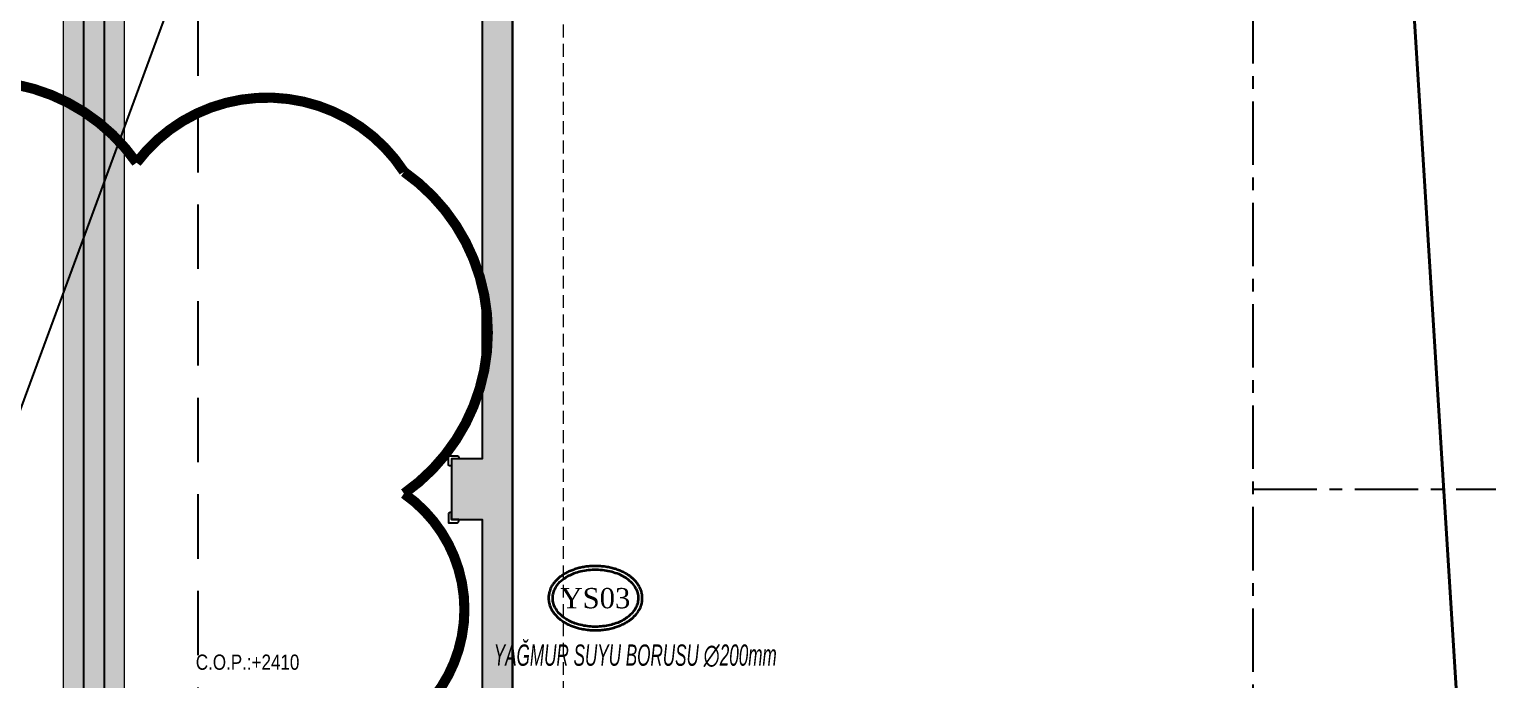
# Model space of a CAD drawing. Header units: millimetres. Extents: x -379292 to 1221486, y 92049 to 447512.
# Drawn here: x 182486 to 196859, y 246739 to 253157 of the extents above; entities that cross this region are included whole.
import ezdxf
from ezdxf.enums import TextEntityAlignment as Align
from ezdxf.lldxf.tags import DXFTag

# ---------------------------------------------------------------- set-up
doc = ezdxf.new("R2010")
doc.units = ezdxf.units.MM
doc.linetypes.add('CENTER', pattern=[2, 1.25, -0.25, 0.25, -0.25])
doc.linetypes.add('HIDDEN', pattern=[9.525, 6.35, -3.175])
for name, color, linetype, lineweight in [('0-KRCN-SHT-KOLADI-YAZIYAĞMURSUYU', 4, 'Continuous', 35), ('0-KRCN-SHT-PİSSU-BORU', 220, 'PISSU_LINE50', 40), ('06_FORMWORK HIDDEN', 252, 'HIDDEN2', 0), ('E_CT_KA', 4, 'Continuous', 9)]:
    doc.layers.add(name, color=color, linetype=linetype, lineweight=lineweight)
for name, color, linetype in [('05_AXIS', 211, 'CENTER'), ('05_HATCH CONCRETE', 141, 'Continuous'), ('05_HATCH SOLID-2', 253, 'Continuous'), ('05_SYMBOL', 2, 'Continuous'), ('E_CT_ZA', 6, 'Continuous'), ('M_YANGIN_SPR_ CAP', 7, 'Continuous')]:
    doc.layers.add(name, color=color, linetype=linetype)
doc.styles.add('DOA.ARIAL', font='arial.ttf')
doc.styles.add('MUF', font='isocpeur.ttf')
doc.styles.get("Standard").update_dxf_attribs({"font": 'segoeuil.ttf'})
doc.styles.add('YAZI', font='times.ttf')
doc.styles.add('ÇAP-2', font='ARIALNBI.TTF')
tags = doc.linetypes.add('HIDDEN2', pattern=[0.1875, 0.125, -0.0625]).pattern_tags.tags
tags[6:7] = [DXFTag(74, 4), DXFTag(75, 0), DXFTag(340, '0'), DXFTag(46, 0.0), DXFTag(50, 0.0), DXFTag(44, 0.0), DXFTag(45, 0.0)]
tags[4:5] = [DXFTag(74, 4), DXFTag(75, 0), DXFTag(340, '0'), DXFTag(46, 0.0), DXFTag(50, 0.0), DXFTag(44, 0.0), DXFTag(45, 0.0)]
doc.linetypes.add('PISSU_LINE50', pattern='A,50,-10,["C",MUF,S=10,R=0,X=1,Y=-5],0', length=60)

# ---------------------------------------------------------------- blocks, each defined once
blk = doc.blocks.new('202_Aks')
at = {"layer": '05_AXIS', "ltscale": 500}
for p, q in [((137900, -182300), (137900, 5000)), ((137900, -29500), (142900, -29500))]:
    blk.add_line(p, q, dxfattribs=at)
blk = doc.blocks.new('bariyer')
at = {"color": 8, "ltscale": 25}
blk.add_lwpolyline([(0, -70), (15, -70, 0.414214), (30, -55), (30, 30), (-55, 30, 0.414214), (-70, 15), (-70, 0), (0, 0)], format="xyb", close=True, dxfattribs=at)
blk = doc.blocks.new('OtoParkBodrumKatMimari')
at = {"layer": '05_HATCH CONCRETE'}
h = blk.add_hatch(dxfattribs=at)
h.set_pattern_fill('ANSI33', color=8, scale=15, angle=180, style=0)
h.set_pattern_definition([(225, (905000, -3e-07), (67.351921, -67.351921), []), (225, (904932.65, -3e-07), (67.351921, -67.351921), [47.625, -23.8125])])
h.paths.add_polyline_path([(96200, 177300), (96200, 177000), (96800, 177000), (96800, 177300), (104600, 177300), (104600, 177000), (105200, 177000), (105200, 177300), (113000, 177300), (113000, 177000), (113600, 177000), (113600, 177300), (121400, 177300), (121400, 177000), (122000, 177000), (122000, 177300), (127400, 177300), (127400, 177000), (128000, 177000), (128000, 177300), (135000, 177300), (135000, 177000), (135300, 177000), (135300, 172100), (135000, 172100), (135000, 171500), (135300, 171500), (135300, 164100), (135000, 164100), (135000, 163500), (135300, 163500), (135300, 156100), (135000, 156100), (135000, 155500), (135300, 155500), (135300, 148100), (135000, 148100), (135000, 147500), (135300, 147500), (135300, 144600), (135000, 144600), (135000, 144000), (135600, 144000), (135600, 144300), (142600, 144300), (142600, 144000), (142900, 144000), (142900, 140100), (142600, 140100), (142600, 139500), (142900, 139500), (142900, 132100), (142600, 132100), (142600, 131500), (142900, 131500), (142900, 127950), (142600, 127950), (142600, 127350), (142900, 127350), (142900, 124300), (142600, 124300), (142600, 123300), (142900, 123300), (142900, 113800), (142600, 113800), (142600, 112800), (142700, 112800), (142700, 100050), (135550, 100050), (135550, 108100), (135050, 108100), (135050, 83500), (135550, 83500), (135550, 99800), (142700, 99800), (142700, 78800), (142600, 78800), (142600, 77800), (142900, 77800), (142900, 68100), (142600, 68100), (142600, 67500), (143200, 67500), (143200, 144600), (135600, 144600), (135600, 177600), (71000, 177600), (71000, 177000), (71600, 177000), (71600, 177300), (79400, 177300), (79400, 177000), (80000, 177000), (80000, 177300), (87800, 177300), (87800, 177000), (88400, 177000), (88400, 177300)])
at = {"color": 5}
for points in [[(135300, 155500), (135300, 148100), (135000, 148100), (135000, 147500), (135300, 147500), (135300, 144600), (135000, 144600), (135000, 144000), (135600, 144000), (135600, 144300), (142600, 144300), (142600, 144000), (142900, 144000), (142900, 140100), (142600, 140100), (142600, 139500), (142900, 139500), (142900, 132100)], [(143200, 67500), (143200, 144600), (135600, 144600), (135600, 177600), (71000, 177600)]]:
    blk.add_lwpolyline(points, dxfattribs=at)
at = {"layer": '05_HATCH SOLID-2', "color": 251, "ltscale": 25}
blk.add_lwpolyline([(150500, -8770), (150500, 187430), (4700, 187430), (4700, 177600), (135600, 177600), (135600, 144600), (143200, 144600), (143200, 59700), (90240, -300), (70300, -300), (63119, 5881)], dxfattribs=at)
at = {"layer": '05_SYMBOL', "color": 252, "linetype": 'HIDDEN', "ltscale": 100}
blk.add_lwpolyline([(132500, 166800), (132500, 53048)], dxfattribs=at)
at = {"layer": '06_FORMWORK HIDDEN', "linetype": 'HIDDEN', "ltscale": 20}
blk.add_line((136100, 178100), (136100, 145100), dxfattribs=at)
at = {"layer": '05_AXIS'}
blk.add_blockref('202_Aks', (5000, 177300), dxfattribs=at)
at = {"layer": '05_SYMBOL', "color": 8, "xscale": -1}
blk.add_blockref('bariyer', (135000, 148100), dxfattribs=at)
at = {"layer": '05_SYMBOL', "color": 8, "rotation": 180}
blk.add_blockref('bariyer', (135000, 147500), dxfattribs=at)
blk = doc.blocks.new('*U673')
h = blk.add_hatch()
h.set_pattern_fill('ANSI33', color=0, scale=50, angle=1, style=0)
h.paths.add_polyline_path([(-115494, 200), (1093, 200), (1093, 0), (-115494, 0)])
at = {"color": 0}
blk.add_lwpolyline([(-115494, 200), (1093, 200), (1093, 0), (-115494, 0)], close=True, dxfattribs=at)
at = {"ltscale": 25, "flags": 1}
for tag, p in [('YUKSEKLIK', (-229, -149)), ('KALINLIK', (-229, -213))]:
    blk.add_attdef(tag, p, '', height=50, dxfattribs=at)
blk = doc.blocks.new('*U720')
h = blk.add_hatch()
h.set_pattern_fill('ANSI33', color=0, scale=50, angle=1, style=0)
h.paths.add_polyline_path([(-71173, 600), (45489, 600), (45489, 0), (-71173, 0)])
at = {"color": 0}
blk.add_lwpolyline([(-71173, 600), (45489, 600), (45489, 0), (-71173, 0)], close=True, dxfattribs=at)
at = {"ltscale": 25, "flags": 1}
for tag, p in [('YUKSEKLIK', (-229, -149)), ('KALINLIK', (-229, -213))]:
    blk.add_attdef(tag, p, '', height=50, dxfattribs=at)
blk = doc.blocks.new('A$C15ead506')
at = {"layer": 'E_CT_KA', "color": 6, "rotation": 270}
blk.add_blockref('*U720', (60875, 97770), dxfattribs=at)
at = {"layer": 'E_CT_ZA', "color": 30, "rotation": 90}
blk.add_blockref('*U673', (61275, 167851), dxfattribs=at)
blk = doc.blocks.new('A$Cbceac246')
at = {"layer": '0-KRCN-SHT-KOLADI-YAZIYAĞMURSUYU', "color": 2, "linetype": 'Continuous'}
for points, knots in [([(6565.9, 14642.6), (6565.9, 14642.4), (6565.9, 14641.6), (6566, 14640.2), (6566.2, 14638.6), (6566.5, 14637.2), (6566.9, 14635.8), (6567.4, 14634.2), (6568, 14632.7), (6568.6, 14631.6), (6569.2, 14630.5), (6569.8, 14629.4), (6570.7, 14628.1), (6571.8, 14626.6), (6572.9, 14625.4), (6574.2, 14624), (6575.5, 14622.7), (6577.1, 14621.4), (6578.7, 14620.2), (6580.4, 14619), (6582.1, 14618), (6583.8, 14617.1), (6585.5, 14616.2), (6587.3, 14615.4), (6589.1, 14614.7), (6591, 14614), (6592.9, 14613.4), (6595.1, 14612.7), (6597.8, 14612.1), (6600.8, 14611.5), (6603.8, 14611.1), (6606.6, 14610.8), (6609.3, 14610.7), (6612.1, 14610.6), (6615.2, 14610.7), (6618.3, 14610.9), (6620.7, 14611.2), (6623.1, 14611.6), (6625.4, 14612), (6628.4, 14612.7), (6631, 14613.5), (6633.2, 14614.2), (6635, 14614.9), (6636.8, 14615.7), (6638.6, 14616.5), (6640.3, 14617.4), (6642, 14618.3), (6643.6, 14619.3), (6645.2, 14620.4), (6646.3, 14621.3), (6647.5, 14622.3), (6648.6, 14623.3), (6650, 14624.7), (6651.1, 14625.8), (6652, 14627), (6652.9, 14628.2), (6653.9, 14629.8), (6654.7, 14631.1), (6655.4, 14632.5), (6656, 14633.9), (6656.6, 14635.7), (6657, 14637.3), (6657.3, 14639), (6657.6, 14640.7), (6657.6, 14642.4), (6657.6, 14643.8), (6657.5, 14645.2), (6657.3, 14646.7), (6656.9, 14648.5), (6656.4, 14650.1), (6655.9, 14651.6), (6655.3, 14652.9), (6654.5, 14654.4), (6653.7, 14655.9), (6652.9, 14657), (6652.1, 14658), (6651.3, 14659.1), (6650.2, 14660.3), (6648.9, 14661.7), (6647.4, 14663), (6645.7, 14664.4), (6644, 14665.6), (6642.2, 14666.8), (6640.3, 14667.9), (6638.3, 14668.9), (6636.4, 14669.8), (6634.3, 14670.6), (6632.2, 14671.4), (6630, 14672), (6627.9, 14672.6), (6625.6, 14673.1), (6623.4, 14673.6), (6621.1, 14673.9), (6618.8, 14674.2), (6616.5, 14674.4), (6614.2, 14674.5), (6611.8, 14674.6), (6609.5, 14674.5), (6607.2, 14674.4), (6604.8, 14674.2), (6602.5, 14674), (6600.3, 14673.6), (6598, 14673.2), (6595.8, 14672.7), (6593.6, 14672.1), (6591.4, 14671.4), (6589.3, 14670.6), (6587.5, 14669.9), (6585.6, 14669.1), (6583.8, 14668.2), (6581.8, 14667.1), (6579.9, 14665.9), (6578.5, 14664.9), (6577.1, 14663.8), (6575.8, 14662.7), (6574.2, 14661.2), (6572.8, 14659.8), (6571.7, 14658.5), (6570.8, 14657.3), (6569.9, 14656), (6569, 14654.5), (6568.2, 14653), (6567.6, 14651.3), (6567, 14649.7), (6566.6, 14648.2), (6566.3, 14646.9), (6566.1, 14645.6), (6565.9, 14644.1), (6565.9, 14643.1), (6565.9, 14642.6)], [0, 0, 0, 0, 1.213393, 2.424731, 3.634899, 4.23988, 5.747854, 7.250616, 8.45036, 9.945499, 11.437135, 12.629243, 13.798133, 14.967487, 16.724402, 18.487549, 20.259158, 20.851938, 22.638147, 24.438355, 26.253745, 28.085062, 29.315033, 31.087836, 32.875439, 34.677188, 36.492212, 38.31946, 40.157727, 42.005688, 43.861689, 45.72323, 47.588513, 49.455685, 51.32287, 53.188197, 55.049829, 56.905238, 58.75253, 60.590234, 62.41697, 64.23149, 66.032702, 67.819704, 69.591161, 71.34787, 73.089893, 74.817612, 76.531756, 78.233427, 79.924117, 81.731887, 83.083349, 84.432203, 85.779805, 86.229051, 87.578464, 88.928884, 90.281448, 91.637578, 92.544576, 94.028807, 95.515086, 97.004987, 97.752009, 98.872791, 100.364346, 101.854398, 102.972015, 104.457375, 105.937166, 107.4132, 108.150387, 109.620499, 111.087894, 112.554447, 113.28797, 114.75558, 116.226469, 118.071935, 118.442214, 119.949008, 121.464895, 122.990853, 124.527619, 126.075699, 127.635384, 129.206763, 130.790449, 132.385639, 134.798636, 137.233957, 139.688759, 140.510874, 142.98603, 145.47066, 147.960441, 150.450946, 152.109582, 154.590556, 157.059241, 159.511881, 161.945025, 163.554876, 165.153439, 166.740617, 168.316109, 169.879765, 171.431605, 172.971836, 174.500865, 176.169212, 177.827074, 179.475797, 181.117169, 182.208516, 183.921005, 185.204671, 186.488807, 187.774709, 188.204048, 189.495096, 190.787871, 192.083344, 193.382693, 194.251852, 195.702571, 197.154698, 197.639423, 197.639423, 197.639423, 197.639423]), ([(6569.7, 14642.6), (6569.7, 14641.4), (6569.8, 14640.2), (6570.4, 14637), (6571.1, 14634.9), (6573.1, 14631.1), (6574.3, 14629.3), (6577.7, 14625.6), (6580, 14623.8), (6585.9, 14620), (6589.8, 14618.2), (6598.1, 14615.7), (6602.6, 14614.9), (6611.7, 14614.2), (6616.4, 14614.4), (6625.3, 14615.7), (6629.7, 14616.8), (6637.6, 14620), (6641.2, 14622), (6645.8, 14625.7), (6647.2, 14627.1), (6649.6, 14629.9), (6650.6, 14631.5), (6652.3, 14634.8), (6653, 14636.5), (6653.8, 14640.1), (6653.9, 14641.9), (6653.7, 14645.6), (6653.4, 14647.4), (6652, 14651.2), (6651, 14653.2), (6648.3, 14657), (6646.7, 14658.7), (6641.5, 14663.1), (6637.5, 14665.4), (6628.5, 14668.8), (6623.5, 14669.9), (6613.3, 14671), (6608.1, 14670.9), (6598, 14669.5), (6593.1, 14668.2), (6585.7, 14665), (6582.8, 14663.4), (6577.8, 14659.7), (6575.6, 14657.5), (6573, 14653.9), (6572.2, 14652.6), (6571, 14649.9), (6570.5, 14648.5), (6569.8, 14645.6), (6569.7, 14644.1), (6569.7, 14642.6)], [0, 0, 0, 0, 0.138649, 0.138649, 0.277299, 0.277299, 0.415948, 0.415948, 0.688121, 0.688121, 0.960294, 0.960294, 1.349663, 1.349663, 1.739033, 1.739033, 2.128402, 2.128402, 2.517772, 2.517772, 2.726912, 2.726912, 2.936053, 2.936053, 3.106711, 3.106711, 3.27737, 3.27737, 3.448028, 3.448028, 3.618687, 3.618687, 3.789345, 3.789345, 4.135575, 4.135575, 4.481804, 4.481804, 4.828034, 4.828034, 5.174263, 5.174263, 5.520493, 5.520493, 5.774104, 5.774104, 5.97328, 5.97328, 6.172456, 6.172456, 6.283185, 6.283185, 6.283185, 6.283185])]:
    blk.add_open_spline(points, degree=3, knots=knots, dxfattribs=at)
at = {"layer": '0-KRCN-SHT-PİSSU-BORU', "color": 5, "ltscale": 2}
blk.add_line((7465.3, 14469.2), (7331.8, 16607), dxfattribs=at)
at = {"layer": '0-KRCN-SHT-KOLADI-YAZIYAĞMURSUYU', "color": 2, "style": 'YAZI'}
blk.add_text('YS03', height=20, dxfattribs=at).set_placement((6611.7, 14642.6), align=Align.MIDDLE)
at = {"layer": '0-KRCN-SHT-KOLADI-YAZIYAĞMURSUYU', "linetype": 'Continuous', "style": 'ÇAP-2', "width": 0.7}
blk.add_text('YAĞMUR SUYU BORUSU ∅200mm', height=21, dxfattribs=at).set_placement((6511.6, 14575.9, 0))

msp = doc.modelspace()

# ---------------------------------------------------------------- block references
at = {"color": 8}
msp.add_blockref('OtoParkBodrumKatMimari', (51648, 100818.8), dxfattribs=at)

# ---------------------------------------------------------------- next in the draw order: linework, layer by layer
at = {"color": 3}
msp.add_line((181568.9, 247150.1), (230472.9, 380018.7), dxfattribs=at)
at = {"color": 2, "const_width": 100}
msp.add_lwpolyline([(180447.6, 251839.3, -0.5205671), (183543.7, 251839.3, -0.5205671), (186179, 251750.4, -0.5205671), (186179, 248576.2, -0.5205671), (186179, 246288.6, -0.5205671), (186179, 243963.4, -0.5205671), (183470, 243733.6, -0.5205671), (180632.4, 243733.6, -0.5205671), (180447.6, 245548.8, -0.5205671), (180447.6, 248751.5, -0.5205671), (180447.6, 250645, -0.5205671)], format="xyb", close=True, dxfattribs=at)

# ---------------------------------------------------------------- next in the draw order: block references
at = {"color": 30, "xscale": 10, "yscale": 10, "zscale": 10}
msp.add_blockref('A$Cbceac246', (121948, 101118.8), dxfattribs=at)
at = {"color": 30}
msp.add_blockref('A$C15ead506', (121948, 101118.8), dxfattribs=at)

# ---------------------------------------------------------------- next in the draw order: texts
at = {"layer": 'M_YANGIN_SPR_ CAP', "ltscale": 0.01, "style": 'DOA.ARIAL', "width": 0.8}
msp.add_text('C.O.P.:+2410', height=150, rotation=0, dxfattribs=at).set_placement((184637.8, 246988.3, -155276.6), align=Align.TOP_CENTER)

doc.saveas('drawing.dxf')
